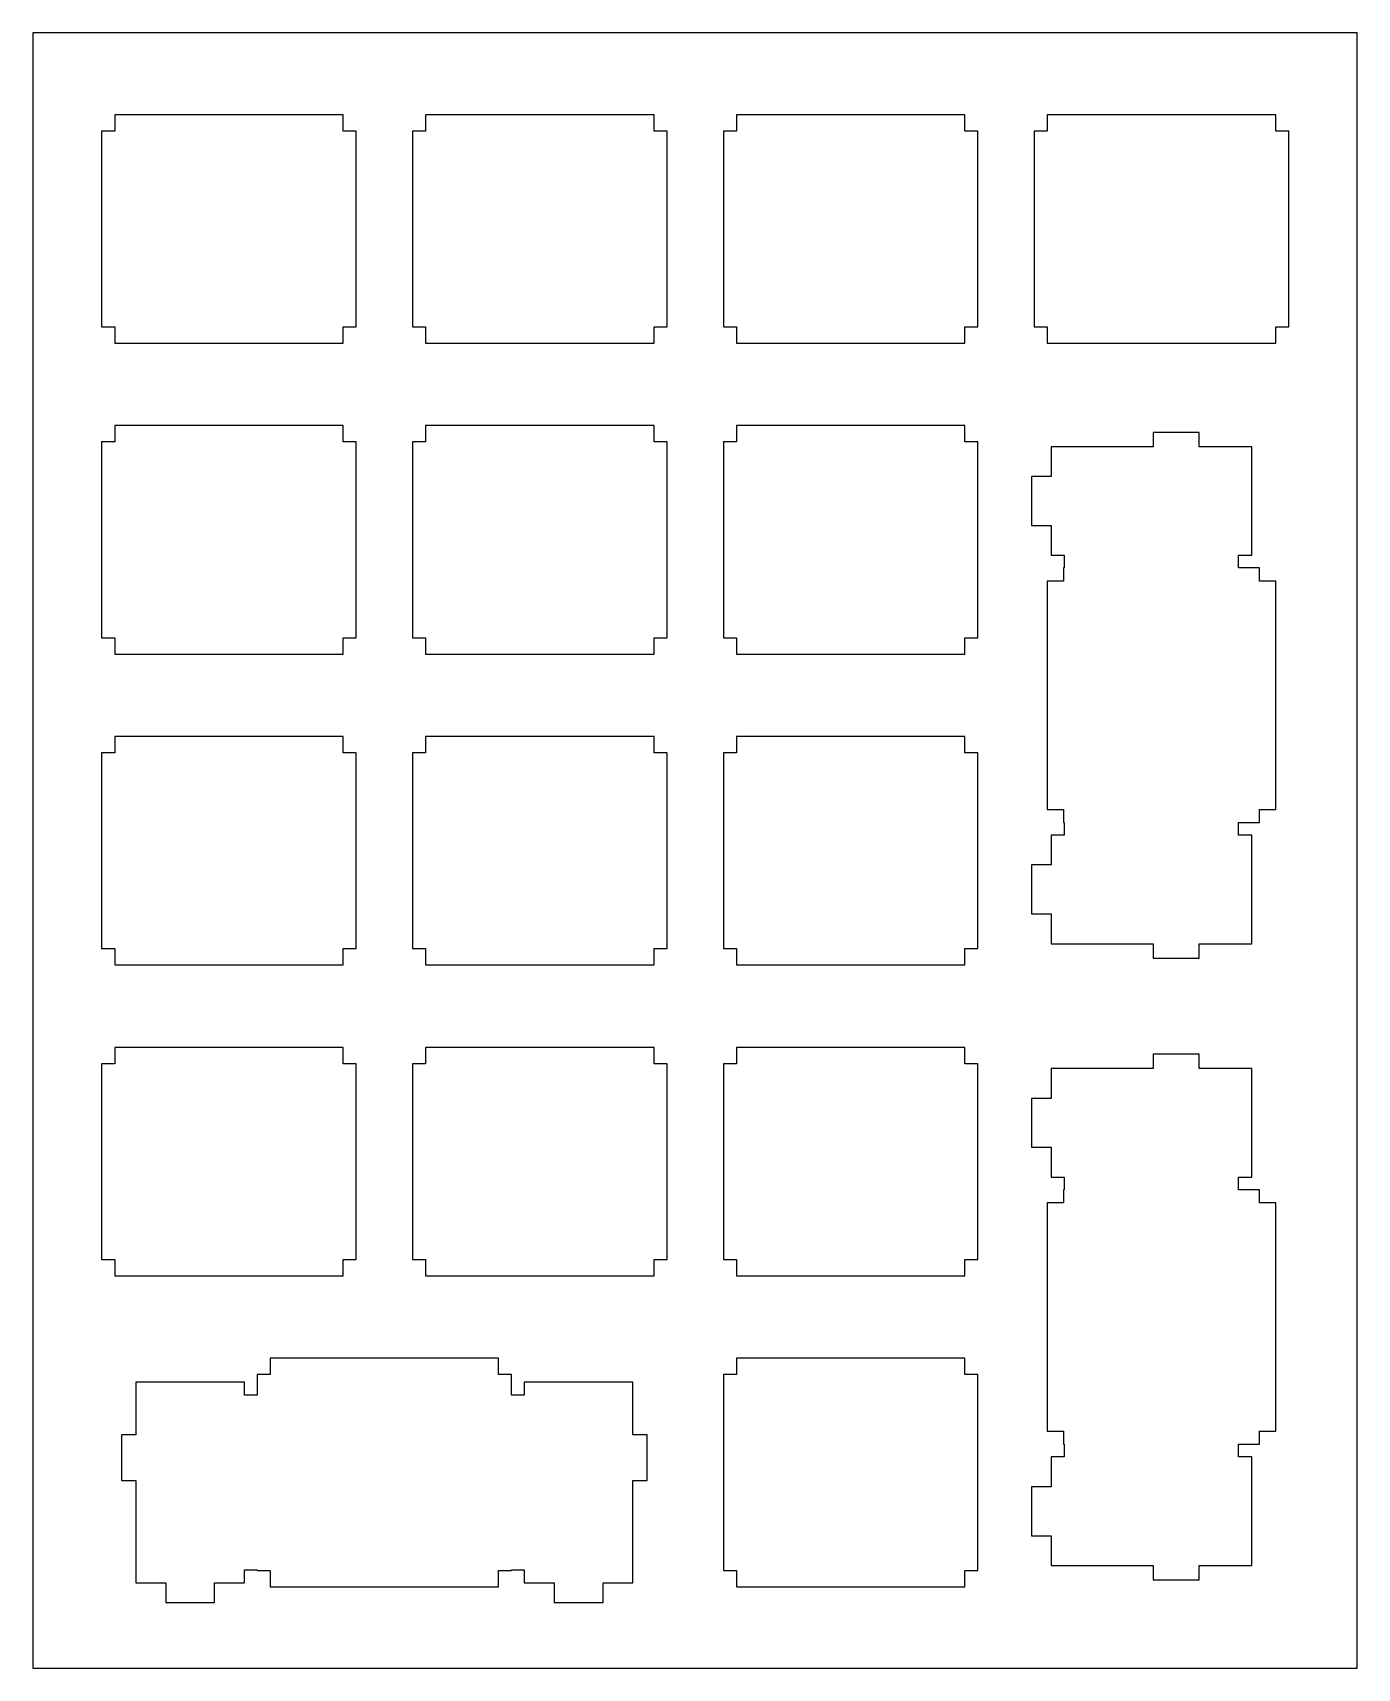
# Model space of a CAD drawing. Header units: millimetres. Extents: x 0 to 81, y 0 to 100.
import ezdxf

# ---------------------------------------------------------------- set-up
doc = ezdxf.new("R2010")
doc.units = ezdxf.units.MM
doc.layers.add('Layer1', color=7, linetype='CONTINUOUS')

msp = doc.modelspace()

# ---------------------------------------------------------------- linework, layer by layer
at = {"layer": 'Layer1'}
for points in [[(0, 0), (81.175, 0), (81.175, 100.225), (0, 100.225), (0, 0)], [(19.025, 82.2), (19.825, 82.2), (19.825, 94.2), (19.025, 94.2), (19.025, 95.2), (5.025, 95.2), (5.025, 94.2), (4.225, 94.2), (4.225, 82.2), (5.025, 82.2), (5.025, 81.2), (19.025, 81.2), (19.025, 82.2)], [(38.075, 82.2), (38.875, 82.2), (38.875, 94.2), (38.075, 94.2), (38.075, 95.2), (24.075, 95.2), (24.075, 94.2), (23.275, 94.2), (23.275, 82.2), (24.075, 82.2), (24.075, 81.2), (38.075, 81.2), (38.075, 82.2)], [(57.125, 82.2), (57.925, 82.2), (57.925, 94.2), (57.125, 94.2), (57.125, 95.2), (43.125, 95.2), (43.125, 94.2), (42.325, 94.2), (42.325, 82.2), (43.125, 82.2), (43.125, 81.2), (57.125, 81.2), (57.125, 82.2)], [(76.175, 82.2), (76.975, 82.2), (76.975, 94.2), (76.175, 94.2), (76.175, 95.2), (62.175, 95.2), (62.175, 94.2), (61.375, 94.2), (61.375, 82.2), (62.175, 82.2), (62.175, 81.2), (76.175, 81.2), (76.175, 82.2)], [(19.025, 63.15), (19.825, 63.15), (19.825, 75.15), (19.025, 75.15), (19.025, 76.15), (5.025, 76.15), (5.025, 75.15), (4.225, 75.15), (4.225, 63.15), (5.025, 63.15), (5.025, 62.15), (19.025, 62.15), (19.025, 63.15)], [(38.075, 63.15), (38.875, 63.15), (38.875, 75.15), (38.075, 75.15), (38.075, 76.15), (24.075, 76.15), (24.075, 75.15), (23.275, 75.15), (23.275, 63.15), (24.075, 63.15), (24.075, 62.15), (38.075, 62.15), (38.075, 63.15)], [(57.125, 63.15), (57.925, 63.15), (57.925, 75.15), (57.125, 75.15), (57.125, 76.15), (43.125, 76.15), (43.125, 75.15), (42.325, 75.15), (42.325, 63.15), (43.125, 63.15), (43.125, 62.15), (57.125, 62.15), (57.125, 63.15)], [(62.405, 70.025), (62.405, 68.2), (63.205, 68.2), (63.205, 67.425), (63.175, 67.425), (63.175, 66.625), (62.175, 66.625), (62.175, 52.625), (63.175, 52.625), (63.175, 51.825), (63.205, 51.825), (63.205, 51.05), (62.405, 51.05), (62.405, 49.225), (61.205, 49.225), (61.205, 46.225), (62.405, 46.225), (62.405, 44.4), (68.675, 44.4), (68.675, 43.525), (71.475, 43.525), (71.475, 44.4), (74.705, 44.4), (74.705, 51.05), (73.905, 51.05), (73.905, 51.825), (75.175, 51.825), (75.175, 52.625), (76.175, 52.625), (76.175, 66.625), (75.175, 66.625), (75.175, 67.425), (73.905, 67.425), (73.905, 68.2), (74.705, 68.2), (74.705, 74.85), (71.475, 74.85), (71.475, 75.725), (68.675, 75.725), (68.675, 74.85), (62.405, 74.85), (62.405, 73.025), (61.205, 73.025), (61.205, 70.025), (62.405, 70.025)], [(19.025, 44.1), (19.825, 44.1), (19.825, 56.1), (19.025, 56.1), (19.025, 57.1), (5.025, 57.1), (5.025, 56.1), (4.225, 56.1), (4.225, 44.1), (5.025, 44.1), (5.025, 43.1), (19.025, 43.1), (19.025, 44.1)], [(38.075, 44.1), (38.875, 44.1), (38.875, 56.1), (38.075, 56.1), (38.075, 57.1), (24.075, 57.1), (24.075, 56.1), (23.275, 56.1), (23.275, 44.1), (24.075, 44.1), (24.075, 43.1), (38.075, 43.1), (38.075, 44.1)], [(57.125, 44.1), (57.925, 44.1), (57.925, 56.1), (57.125, 56.1), (57.125, 57.1), (43.125, 57.1), (43.125, 56.1), (42.325, 56.1), (42.325, 44.1), (43.125, 44.1), (43.125, 43.1), (57.125, 43.1), (57.125, 44.1)], [(19.025, 25.05), (19.825, 25.05), (19.825, 37.05), (19.025, 37.05), (19.025, 38.05), (5.025, 38.05), (5.025, 37.05), (4.225, 37.05), (4.225, 25.05), (5.025, 25.05), (5.025, 24.05), (19.025, 24.05), (19.025, 25.05)], [(38.075, 25.05), (38.875, 25.05), (38.875, 37.05), (38.075, 37.05), (38.075, 38.05), (24.075, 38.05), (24.075, 37.05), (23.275, 37.05), (23.275, 25.05), (24.075, 25.05), (24.075, 24.05), (38.075, 24.05), (38.075, 25.05)], [(57.125, 25.05), (57.925, 25.05), (57.925, 37.05), (57.125, 37.05), (57.125, 38.05), (43.125, 38.05), (43.125, 37.05), (42.325, 37.05), (42.325, 25.05), (43.125, 25.05), (43.125, 24.05), (57.125, 24.05), (57.125, 25.05)], [(62.405, 31.925), (62.405, 30.1), (63.205, 30.1), (63.205, 29.325), (63.175, 29.325), (63.175, 28.525), (62.175, 28.525), (62.175, 14.525), (63.175, 14.525), (63.175, 13.725), (63.205, 13.725), (63.205, 12.95), (62.405, 12.95), (62.405, 11.125), (61.205, 11.125), (61.205, 8.125), (62.405, 8.125), (62.405, 6.3), (68.675, 6.3), (68.675, 5.425), (71.475, 5.425), (71.475, 6.3), (74.705, 6.3), (74.705, 12.95), (73.905, 12.95), (73.905, 13.725), (75.175, 13.725), (75.175, 14.525), (76.175, 14.525), (76.175, 28.525), (75.175, 28.525), (75.175, 29.325), (73.905, 29.325), (73.905, 30.1), (74.705, 30.1), (74.705, 36.75), (71.475, 36.75), (71.475, 37.625), (68.675, 37.625), (68.675, 36.75), (62.405, 36.75), (62.405, 34.925), (61.205, 34.925), (61.205, 31.925), (62.405, 31.925)], [(11.15, 5.23), (12.975, 5.23), (12.975, 6.03), (13.75, 6.03), (13.75, 6), (14.55, 6), (14.55, 5), (28.55, 5), (28.55, 6), (29.35, 6), (29.35, 6.03), (30.125, 6.03), (30.125, 5.23), (31.95, 5.23), (31.95, 4.03), (34.95, 4.03), (34.95, 5.23), (36.775, 5.23), (36.775, 11.5), (37.65, 11.5), (37.65, 14.3), (36.775, 14.3), (36.775, 17.53), (30.125, 17.53), (30.125, 16.73), (29.35, 16.73), (29.35, 18), (28.55, 18), (28.55, 19), (14.55, 19), (14.55, 18), (13.75, 18), (13.75, 16.73), (12.975, 16.73), (12.975, 17.53), (6.325, 17.53), (6.325, 14.3), (5.45, 14.3), (5.45, 11.5), (6.325, 11.5), (6.325, 5.23), (8.15, 5.23), (8.15, 4.03), (11.15, 4.03), (11.15, 5.23)], [(57.125, 6), (57.925, 6), (57.925, 18), (57.125, 18), (57.125, 19), (43.125, 19), (43.125, 18), (42.325, 18), (42.325, 6), (43.125, 6), (43.125, 5), (57.125, 5), (57.125, 6)]]:
    msp.add_lwpolyline(points, close=True, dxfattribs=at)

doc.saveas('drawing.dxf')
